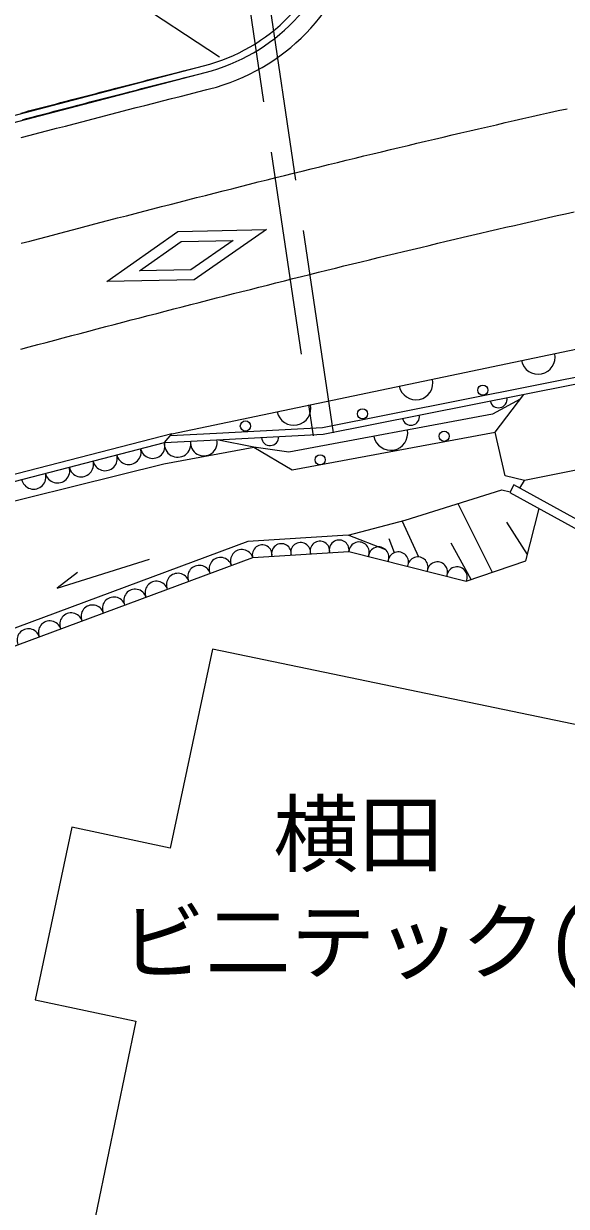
# Model space of a CAD drawing. Units: millimetres, scale not verified. Extents: x -997654 to 1989346, y -2661353 to 380000.
# Drawn here: x 202992 to 218930, y 278631 to 313360 of the extents above; entities that cross this region are included whole.
import ezdxf
from ezdxf.enums import TextEntityAlignment as Align

# ---------------------------------------------------------------- set-up
doc = ezdxf.new("R2010")
doc.units = ezdxf.units.MM
doc.header["$LTSCALE"] = 1000
doc.linetypes.add('CHAIN', pattern=[18.5, 12, -1.5, 3.5, -1.5])
doc.linetypes.add('DASHED', pattern=[7.5, 6, -1.5])
for name, color, linetype, lineweight in [('M-BGD', 7, 'Continuous', 25), ('M-BMK', 2, 'CHAIN', 13), ('M-STR-STRC', 7, 'Continuous', 25)]:
    doc.layers.add(name, color=color, linetype=linetype, lineweight=lineweight)
doc.layers.add('M-BMK-HTXT', color=7, linetype='Continuous')
doc.styles.add('ＭＳ ゴシック', font='')
doc.styles.get('ＭＳ ゴシック').set_extended_font_data('MS Gothic')

msp = doc.modelspace()

# ---------------------------------------------------------------- linework, layer by layer
at = {"layer": 'M-BGD', "linetype": 'DASHED'}
for p, q in [((212088, 301348), (209736, 317182)), ((209156, 317003), (211495, 301260)), ((207339, 301316), (199651, 299332))]:
    msp.add_line(p, q, dxfattribs=at)
at = {"layer": 'M-BGD'}
for p, q in [((204122, 315427), (208746, 312382)), ((199186, 309742), (208276, 312121)), ((199238, 309549), (208325, 311927)), ((222626, 300928), (217699, 299943)), ((216760, 297248), (215750, 299263)), ((214598, 297692), (214115, 298737)), ((217789, 297774), (217184, 298720)), ((213880, 297825), (213730, 298229)), ((216133, 297035), (215544, 298108))]:
    msp.add_line(p, q, dxfattribs=at)
for points in [[(202906, 310734), (203023, 310764), (203139, 310795), (203256, 310826), (203372, 310856), (203489, 310887), (203605, 310917), (203722, 310948), (203838, 310979), (203955, 311009), (204071, 311040), (204188, 311070), (204305, 311101), (204421, 311131), (204538, 311161), (204654, 311192), (204771, 311222), (204888, 311252), (205004, 311283), (205121, 311313), (205238, 311343), (205354, 311374), (205471, 311404), (205588, 311434), (205704, 311464), (205821, 311494), (205938, 311524), (206055, 311555), (206172, 311585), (206288, 311615), (206405, 311645), (206522, 311675), (206639, 311705), (206756, 311735), (206873, 311764), (206989, 311794), (207106, 311824), (207223, 311854), (207340, 311884), (207457, 311914), (207574, 311943), (207691, 311973), (207808, 312003), (207925, 312032), (208042, 312062), (208159, 312092), (208276, 312121)], [(202957, 310540), (203074, 310571), (203190, 310602), (203307, 310632), (203423, 310663), (203540, 310693), (203656, 310724), (203773, 310755), (203889, 310785), (204006, 310816), (204122, 310846), (204239, 310877), (204355, 310907), (204472, 310937), (204588, 310968), (204705, 310998), (204821, 311029), (204938, 311059), (205055, 311089), (205171, 311119), (205288, 311150), (205404, 311180), (205521, 311210), (205638, 311240), (205755, 311271), (205871, 311301), (205988, 311331), (206105, 311361), (206221, 311391), (206338, 311421), (206455, 311451), (206572, 311481), (206689, 311511), (206805, 311541), (206922, 311571), (207039, 311601), (207156, 311630), (207273, 311660), (207390, 311690), (207506, 311720), (207623, 311750), (207740, 311779), (207857, 311809), (207974, 311839), (208091, 311868), (208208, 311898), (208325, 311927)], [(194571, 293435), (198505, 297637), (200138, 299251), (207126, 301060), (207339, 301316), (221684, 304316)], [(207300, 301269), (208653, 301337), (211767, 301503), (222046, 303549)], [(207126, 301060), (208664, 301137), (211792, 301304), (222085, 303353)], [(194911, 293016), (200468, 298787), (207107, 300434), (209752, 300922), (210875, 300255), (216836, 301367), (217682, 302469)], [(217578, 302334), (216764, 301889), (210778, 300773), (209752, 300922), (208664, 301137)], [(217562, 299722), (217699, 299943), (217133, 300080), (216836, 301367)], [(248052, 280583), (243806, 284574), (241978, 286101), (240265, 287255), (238136, 288426), (236010, 289608), (226202, 294972), (217390, 299816), (217269, 299597)], [(217269, 299597), (226082, 294753), (235889, 289389), (238015, 288207), (240135, 287041), (241828, 285901), (243640, 284387), (247738, 280535)], [(200945, 294427), (209718, 297685), (212544, 297864), (215992, 296987), (217740, 297581), (218133, 299123)], [(213625, 297910), (212518, 298335), (209573, 298150), (200776, 294883)], [(204574, 297243), (203978, 296788), (206691, 297638)]]:
    msp.add_lwpolyline(points, dxfattribs=at)
at = {"layer": 'M-BGD', "linetype": 'DASHED'}
msp.add_lwpolyline([(212518, 298335), (214200, 298778), (217036, 299666), (217279, 299615)], dxfattribs=at)
at = {"layer": 'M-BGD'}
msp.add_lwpolyline([(208534, 294990), (207296, 289148), (204407, 289762), (203330, 284698), (206282, 284070), (204864, 277221), (221207, 273839), (224882, 291595)], close=True, dxfattribs=at)
for centre in [(216476, 302596), (212945, 301903), (209505, 301545), (215343, 301243), (211701, 300553)]:
    msp.add_circle(centre, 150, dxfattribs=at)
for centre, radius, start, end in [((495846, -1167853), 1493500, 100.37437, 100.37437), ((206979, 317260), 5300, 284.1711, 347.5494), ((206979, 317260), 5500, 284.1711, 347.5494), ((218098, 303566), 500, 191.8127, 11.8127), ((214512, 302816), 500, 191.8127, 11.8127), ((210926, 302066), 500, 191.8127, 11.8127), ((216938, 302329), 250, 191.2578, 11.2578), ((214365, 301816), 250, 191.2578, 11.2578), ((207513, 301019), 390, 173.9667, 11.7614), ((208282, 301057), 390, 173.9667, 11.7614), ((210228, 301220), 250, 183.0591, 3.0591), ((213771, 301331), 500, 190.5632, 10.5632), ((206081, 300775), 361, 192.3127, 16.7128), ((206780, 300956), 361, 192.3127, 16.7128), ((204683, 300413), 361, 192.3127, 16.7128), ((205382, 300594), 361, 192.3127, 16.7128), ((203286, 300052), 361, 192.3127, 16.7128), ((203985, 300233), 361, 192.3127, 16.7128), ((209997, 297763), 290, 351.5713, 195.6963), ((210562, 297799), 290, 351.5713, 195.6963), ((211127, 297835), 290, 351.5713, 195.6963), ((211692, 297871), 290, 351.5713, 195.6963), ((212257, 297907), 290, 351.5713, 195.6963), ((212843, 297839), 301, 336.2724, 175.181), ((213418, 297693), 301, 336.2724, 175.181), ((208773, 297350), 335, 17.7321, 203.0136), ((209400, 297583), 335, 17.7321, 203.0136), ((213993, 297546), 301, 336.2724, 175.181), ((214568, 297400), 301, 336.2724, 175.181), ((208146, 297117), 335, 17.7321, 203.0136), ((215142, 297254), 301, 336.2724, 175.181), ((215717, 297108), 301, 336.2724, 175.181), ((206893, 296652), 335, 17.7321, 203.0136), ((207520, 296885), 335, 17.7321, 203.0136), ((206266, 296419), 335, 17.7321, 203.0136), ((205013, 295954), 335, 17.7321, 203.0136), ((205640, 296187), 335, 17.7321, 203.0136), ((204387, 295721), 335, 17.7321, 203.0136), ((203133, 295256), 335, 17.7321, 203.0136), ((203760, 295488), 335, 17.7321, 203.0136)]:
    msp.add_arc(centre, radius, start, end, dxfattribs=at)
at = {"layer": 'M-BMK'}
msp.add_lwpolyline([(202915, 306909), (203173, 306977), (203430, 307045), (203688, 307113), (203946, 307181), (204203, 307249), (204461, 307317), (204719, 307384), (204976, 307452), (205234, 307519), (205492, 307586), (205750, 307654), (206008, 307721), (206266, 307788), (206524, 307854), (206782, 307921), (207040, 307987), (207298, 308054), (207556, 308120), (207814, 308186), (208072, 308252), (208330, 308318), (208588, 308384), (208847, 308449), (209105, 308514), (209363, 308580), (209622, 308645), (209880, 308710), (210139, 308774), (210397, 308839), (210656, 308903), (210914, 308967), (211173, 309031), (211432, 309095), (211690, 309159), (211949, 309223), (212208, 309286), (212467, 309349), (212726, 309412), (212985, 309475), (213244, 309538), (213503, 309600), (213762, 309662), (214021, 309724), (214280, 309786), (214539, 309848), (214798, 309909), (215058, 309970), (215317, 310031), (215577, 310092), (215836, 310153), (216096, 310213), (216355, 310273), (216615, 310333), (216874, 310393), (217134, 310453), (217394, 310512), (217654, 310571), (217914, 310630), (218173, 310688), (218433, 310747), (218693, 310805), (218954, 310863)], dxfattribs=at)
at = {"layer": 'M-STR-STRC'}
for p, q in [((205438, 305792), (207523, 307256)), ((207523, 307256), (210120, 307314)), ((210120, 307314), (208001, 305837)), ((206398, 306105), (207619, 306962)), ((207619, 306962), (209146, 306996)), ((209146, 306996), (207905, 306131)), ((207905, 306131), (206398, 306105)), ((208001, 305837), (205438, 305792))]:
    msp.add_line(p, q, dxfattribs=at)
for points in [[(202922, 310014), (203181, 310082), (203440, 310150), (203699, 310218), (203958, 310286), (204217, 310354), (204476, 310422), (204735, 310489), (204995, 310557), (205254, 310624), (205513, 310692), (205773, 310759), (206032, 310826), (206292, 310893), (206551, 310959), (206811, 311026), (207071, 311093), (207330, 311159), (207590, 311225), (207850, 311291), (208110, 311357), (208370, 311423), (208447, 311443)], [(202905, 303802), (203155, 303868), (203405, 303935), (203655, 304001), (203904, 304067), (204154, 304133), (204404, 304199), (204654, 304265), (204904, 304331), (205153, 304397), (205403, 304462), (205653, 304528), (205903, 304593), (206152, 304658), (206402, 304723), (206652, 304788), (206902, 304853), (207152, 304918), (207401, 304983), (207651, 305047), (207901, 305111), (208151, 305176), (208401, 305240), (208651, 305304), (208901, 305367), (209150, 305431), (209400, 305494), (209650, 305558), (209900, 305621), (210150, 305684), (210400, 305747), (210650, 305810), (210900, 305872), (211150, 305935), (211400, 305997), (211650, 306059), (211900, 306121), (212150, 306183), (212400, 306244), (212650, 306306), (212900, 306367), (213150, 306428), (213401, 306489), (213651, 306550), (213901, 306610), (214151, 306670), (214401, 306731), (214652, 306791), (214902, 306850), (215152, 306910), (215402, 306969), (215653, 307028), (215903, 307087), (216153, 307146), (216404, 307205), (216654, 307263), (216905, 307321), (217155, 307379), (217406, 307437), (217656, 307494), (217907, 307552), (218157, 307609), (218408, 307666), (218658, 307722), (218909, 307779), (219160, 307835)]]:
    msp.add_lwpolyline(points, dxfattribs=at)
msp.add_arc((206979, 317260), 6000, 284.1711, 347.5494, dxfattribs=at)

# ---------------------------------------------------------------- texts
at = {"layer": 'M-BMK-HTXT', "style": 'ＭＳ ゴシック'}
for s, p in [('横田', (210325, 288095)), ('ビ二テック(株)', (205829, 284936))]:
    msp.add_text(s, height=1833, dxfattribs=at).set_placement(p, align=Align.BOTTOM_LEFT)

doc.saveas('drawing.dxf')
